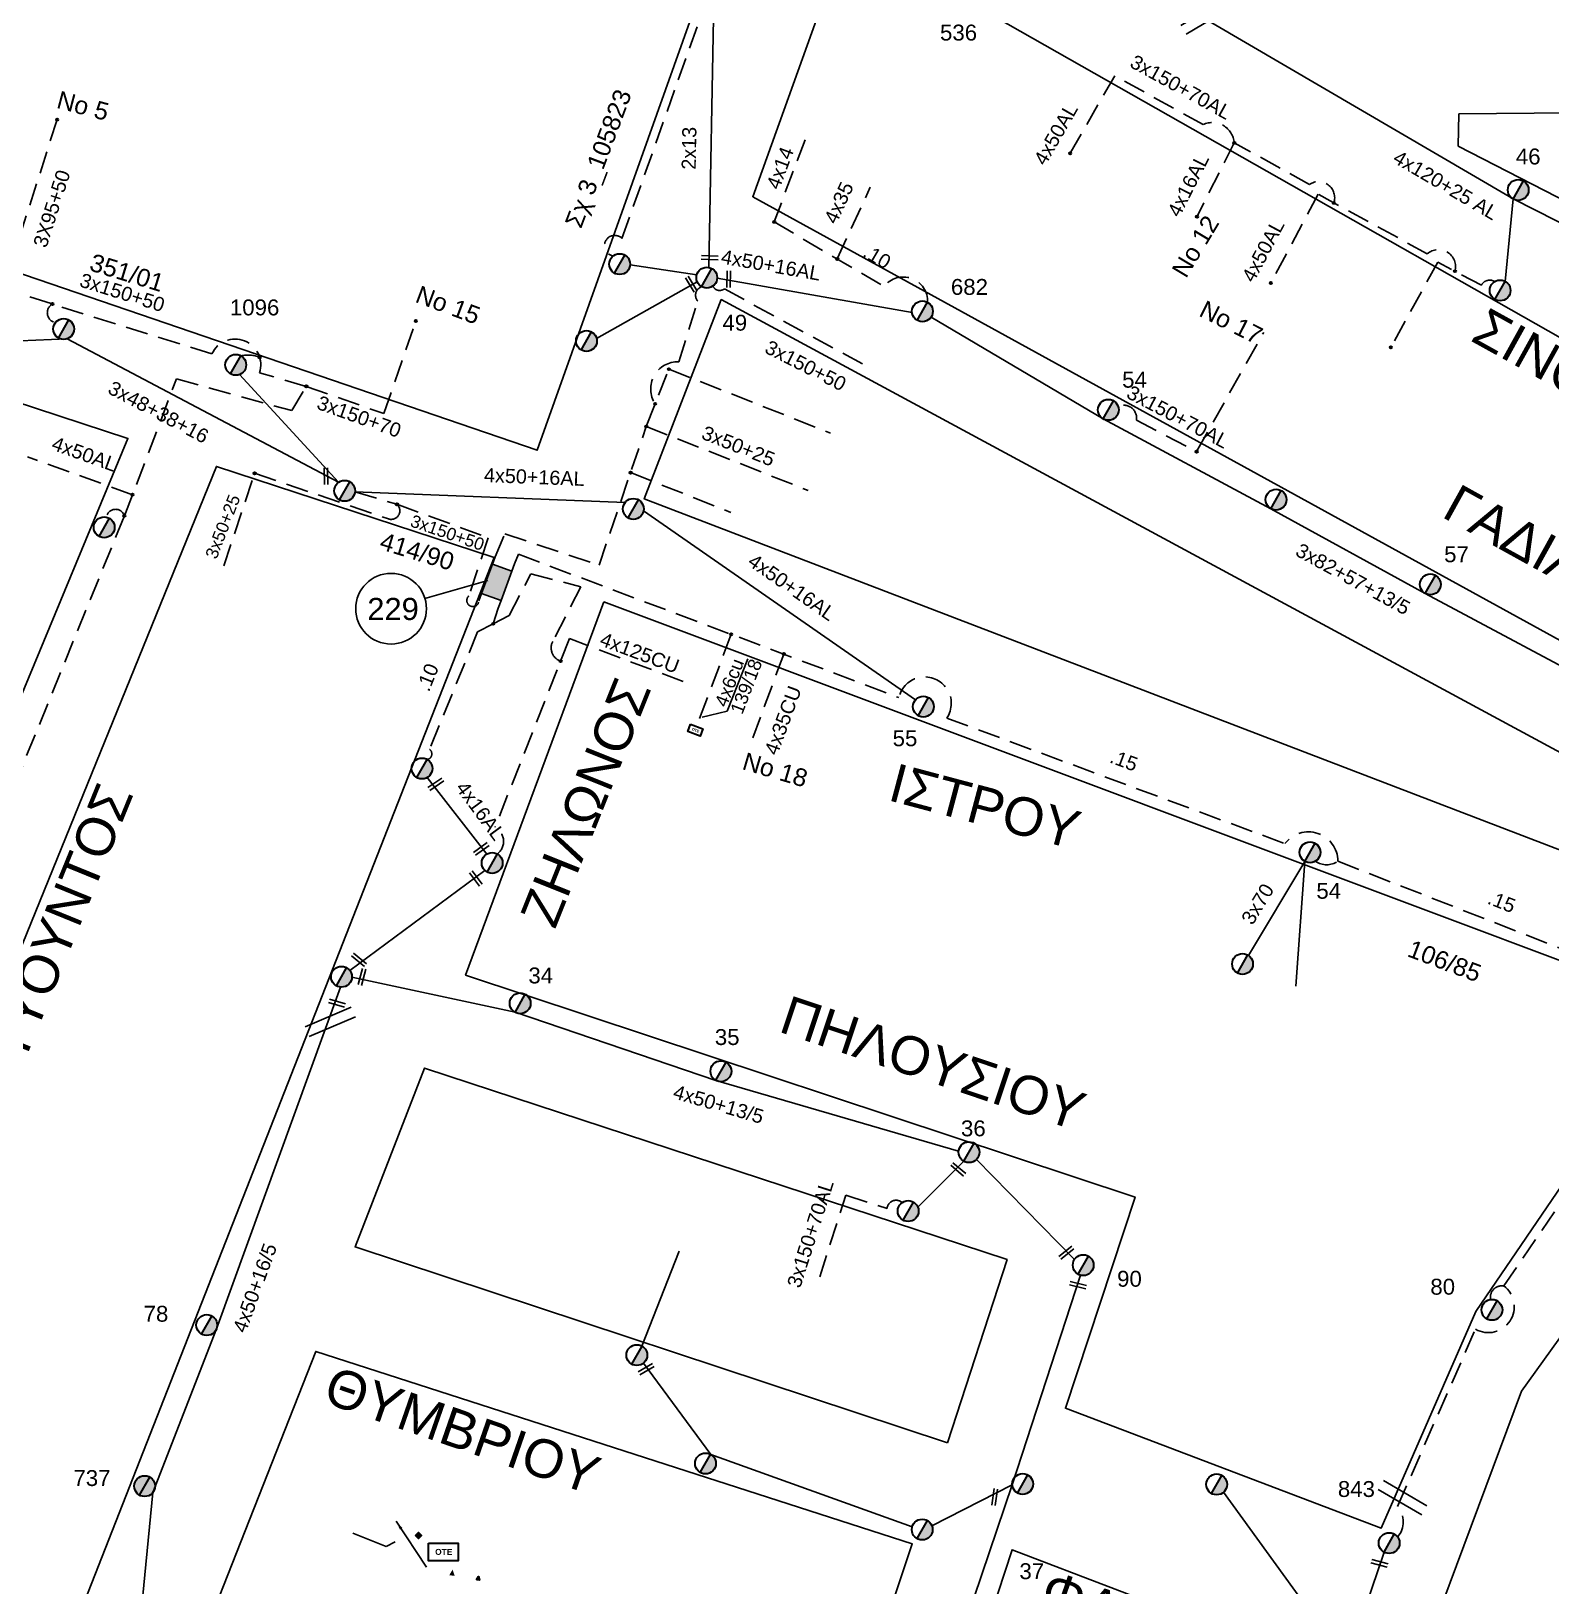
# Model space of a CAD drawing. Header units: millimetres. Extents: x 1421 to 7547, y 822 to 1863.
# Drawn here: x 6415.1 to 6587, y 1060.8 to 1236.8 of the extents above; entities that cross this region are included whole.
import ezdxf
from ezdxf.enums import TextEntityAlignment as Align

# ---------------------------------------------------------------- set-up
doc = ezdxf.new("R2010")
doc.units = ezdxf.units.MM
doc.linetypes.add('DASHED', pattern=[19.05, 12.7, -6.35])
doc.layers.get('0').update_dxf_attribs({"lineweight": 30})
for name, color, linetype, lineweight in [('2x13', 7, 'Continuous', 30), ('3x150+50', 7, 'Continuous', 30), ('3x48+38', 7, 'Continuous', 30), ('3x50+25', 7, 'DASHED', 30), ('3x82+57+13_5', 7, 'Continuous', 30), ('4x14', 7, 'Continuous', 30), ('4x35', 1, 'DASHED', 30), ('4x35CU', 7, 'Continuous', 30), ('4x50+13_5', 7, 'Continuous', 30), ('4x50+16_5', 7, 'Continuous', 30), ('4x50AL', 7, 'Continuous', 30), ('Link Box 4 Διευθύνσεων', 7, 'Continuous', 30), ('Pillar OTE', 7, 'Continuous', 30), ('TEXT_ΚΑΛΩΔΙΩΝ', 7, 'Continuous', 30), ('Άγνωστα', 7, 'Continuous', 30), ('Άγνωστο εναέριο καλώδιο', 7, 'Continuous', 30), ('Άγνωστο Υπόγειο Καλώδιο', 7, 'DASHED', 30), ('Γυμνά εναέρια ΧΤ (3Φ)   4x16AL', 7, 'Continuous', 30), ('Γυμνά εναέρια ΧΤ και ΦΟΠ (3Φ)   4x50+16AL', 7, 'Continuous', 30), ('Επιγραφές - Σχήματα', 7, 'Continuous', 30), ('Καλωδια ΧΤ  3X95+50', 7, 'Continuous', 30), ('Καλώδια ΧΤ   3x150+50CU', 7, 'DASHED', 30), ('Καλώδια ΧΤ   3x150+70AL', 7, 'DASHED', 30), ('Καλώδια ΧΤ   3x150AL+50CU', 7, 'DASHED', 30), ('Μηχανική τομή', 7, 'Continuous', 30), ('Στύλος Ξύλινος', 7, 'Continuous', 30), ('Στύλος Ξύλινος @ 1', 7, 'Continuous', 30), ('Στύλος ΦΜ', 7, 'Continuous', 30), ('Στύλος ΦΜ @ 1', 7, 'Continuous', 30), ('ΣΥΝ.ΚΑΛ4Χ6', 7, 'YPARXSK3X70+54', 30), ('Συνδέσεις', 7, 'Continuous', 30), ('Συνεστραμμένα ΧΤ   3x70+54.6+25 AL', 7, 'SYN_LINE', 30), ('Συνεστραμμένα ΧΤ  4x120+25 AL', 7, 'SYN_LINE', 30), ('Τομή', 7, 'Continuous', 30), ('Υπόβαθρο ΔΕΗ', 7, 'Continuous', 30), ('Υπόγεια Καλώδια Δικτύου ΧΤ   .10', 7, 'DASHED', 30), ('Υπόγεια Καλώδια Δικτύου ΧΤ   .15', 7, 'DASHED', 30), ('Υπόγεια Καλώδια Δικτύου ΧΤ  4x16AL', 7, 'DASHED', 30), ('Υπόγεια Καλώδια Δικτύου ΧΤ  4X25', 7, 'DASHED', 30), ('Υπόγεια Καλώδια Δικτύου ΧΤ  4x50AL', 7, 'DASHED', 30), ('Υπόγεια Καλώδια Δικτύου ΧΤ  4x6', 7, 'DASHED', 30)]:
    doc.layers.add(name, color=color, linetype=linetype, lineweight=lineweight)
doc.layers.add('Υπόγεια καλώδια Παροχών ΧΤ   4x50AL', color=7, linetype='DASHED')
doc.styles.add('arial', font='arial.ttf')
doc.styles.get("Standard").update_dxf_attribs({"font": 'arial.ttf'})
doc.linetypes.add('SYN_LINE', pattern='A,0.5,-0.0001,["/\\/\\/\\/",Standard,S=0.1,R=0,X=0,Y=-0.05],-0.25', length=0.7501)
doc.linetypes.add('YPARXSK3X70+54', pattern='A,2.5,[131,ltypeshp.shx,S=1,R=0,X=-9e-10,Y=0],-1e-11,[131,ltypeshp.shx,S=-1,R=180,X=2,Y=0],-4.1,[131,ltypeshp.shx,S=1,R=0,X=-0.1,Y=0],-1.9,2,0', length=10.5)
doc.dimstyles.new('ISO-25', dxfattribs={"dimtxt": 2.5, "dimasz": 2.5, "dimexe": 1.25, "dimexo": 0.625, "dimtad": 1, "dimtxsty": 'Standard', "dimcen": 2.5, "dimadec": 0, "dimazin": 0, "dimtfac": 1, "dimtmove": 0, "dimatfit": 3, "dimfxl": 1, "dimarcsym": 0})

# ---------------------------------------------------------------- blocks, each defined once
blk = doc.blocks.new('ΥΠΑΡΧΩΝ ΞΥΛΙΝΟΣ ΣΤΥΛΟΣ')
at = {"layer": 'Στύλος Ξύλινος'}
h = blk.add_hatch(color=7, dxfattribs=at)
h.paths.add_polyline_path([(-2.62, 0, 0.270008), (-1.29, -2.28), (1.3, 2.27, 0.576266)])
h.paths.add_polyline_path([(-1.29, -2.28, 0.574793), (2.62, 0, 0.268822), (1.3, 2.27)])
at = {"layer": 'Στύλος Ξύλινος', "color": 7}
blk.add_line((-1.29, -2.28), (1.3, 2.27), dxfattribs=at)
blk.add_circle((0, 0), 2.62, dxfattribs=at)
at = {"layer": 'Στύλος Ξύλινος', "flags": 4}
for tag, p in [('ΑΡΙΘΜΟΣ', (-4.91, 8.6)), ('ΤΥΠΟΣ', (-4.85, 3.39))]:
    blk.add_attdef(tag, p, '', height=4, dxfattribs=at)
blk = doc.blocks.new('ΥΠΑΡΧΩΝ ΤΣΙΜΕΝΤΕΝΙΟΣ ΣΤΥΛΟΣ')
at = {"layer": 'Στύλος ΦΜ'}
blk.add_hatch(color=7, dxfattribs=at).paths.add_polyline_path([(-1.29, -2.28, 0.574793), (2.62, 0, 0.268822), (1.3, 2.27)])
at = {"layer": 'Στύλος ΦΜ', "color": 7}
blk.add_line((-1.29, -2.28), (1.3, 2.27), dxfattribs=at)
blk.add_circle((0, 0), 2.62, dxfattribs=at)
at = {"layer": 'Στύλος ΦΜ', "flags": 4}
for tag, p in [('ΑΡΙΘΜΟΣ', (-4.68, 8.05)), ('ΤΥΠΟΣ', (-4.91, 3.03))]:
    blk.add_attdef(tag, p, '', height=4, dxfattribs=at)
blk = doc.blocks.new('ΜΗΧΑΝΙΚΗ ΤΟΜΗ')
at = {"layer": 'Μηχανική τομή', "lineweight": -3, "ltscale": 40}
for p, q in [((-3.78, 1.15), (3.8, 1.15)), ((3.8, -0.4), (-3.78, -0.4))]:
    blk.add_line(p, q, dxfattribs=at)
blk = doc.blocks.new('ΤΟΜΗ')
at = {"layer": 'Τομή', "lineweight": -3, "ltscale": 40}
for p, q in [((-11.37, 1.1), (11.37, 1.1)), ((11.37, -3.57), (-11.37, -3.57))]:
    blk.add_line(p, q, dxfattribs=at)
blk = doc.blocks.new('LINK BOX 4 ΑΝΑΧΩΡΗΣΕΩΝ')
at = {"layer": 'Link Box 4 Διευθύνσεων', "lineweight": -3, "ltscale": 40}
blk.add_hatch(color=256, dxfattribs=at).paths.add_polyline_path([(-3.54, 0), (-3.54, -4.67), (3.54, -4.67), (3.54, 0)])
for p, q in [((-3.54, 0), (-5.33, 0)), ((5.33, 0), (3.54, 0)), ((-3.54, -4.67), (-5.33, -4.67)), ((5.33, -4.67), (3.54, -4.67))]:
    blk.add_line(p, q, dxfattribs=at)
blk.add_lwpolyline([(-3.54, -4.67), (-3.54, 0), (3.54, 0), (3.54, -4.67)], close=True, dxfattribs=at)
blk = doc.blocks.new('_ΣΥΝΔΕΣΗ')
at = {"layer": 'Συνδέσεις', "linetype": 'SYN_LINE', "ltscale": 40}
blk.add_hatch(color=256, dxfattribs=at).paths.add_polyline_path([(0.5, -0.01, 1), (-0.5, -0.01, 1)])
at = {"layer": 'Συνδέσεις'}
blk.add_circle((0, -0.01), 0.5, dxfattribs=at)
blk = doc.blocks.new('PILLAR ΟΤΕ')
at = {"layer": 'Pillar OTE', "ltscale": 40}
blk.add_lwpolyline([(-3.31, 2.02), (3.39, 2.02), (3.39, -1.99), (-3.31, -1.99)], close=True, dxfattribs=at)
at = {"layer": 'Pillar OTE', "insert": (-1.81, 0.71), "char_height": 1.3575, "width": 109.961, "attachment_point": 1}
blk.add_mtext('{\\fArial|b1|i0|c161|p34;OTE}', dxfattribs=at)
blk = doc.blocks.new('TSONTA XT1')
at = {"ltscale": 40}
h = blk.add_hatch(color=256, dxfattribs=at)
h.dxf.hatch_style = 1
h.paths.add_polyline_path([(595.96, 2487.66), (597.07, 2488.77), (595.96, 2489.87), (594.85, 2488.77)])
blk.add_lwpolyline([(594.85, 2488.77), (595.96, 2489.87), (597.07, 2488.77), (595.96, 2487.66)], close=True, dxfattribs=at)

msp = doc.modelspace()

# ---------------------------------------------------------------- hatches: boundary and pattern name
at = {"layer": 'Pillar OTE', "ltscale": 40}
h = msp.add_hatch(color=256, dxfattribs=at)
h.dxf.hatch_style = 1
h.paths.add_polyline_path([(6462.98, 1061.98), (6462.74, 1062.68), (6462.36, 1062.04)])
h = msp.add_hatch(color=256, dxfattribs=at)
h.dxf.hatch_style = 1
h.paths.add_polyline_path([(6465.8, 1061.5), (6465.66, 1061.9), (6465.45, 1061.54)])

# ---------------------------------------------------------------- linework, layer by layer
at = {"layer": '2x13', "color": 1, "lineweight": -3, "ltscale": 0.2}
msp.add_lwpolyline([(6491.73, 1210.02), (6492.29, 1240.25)], dxfattribs=at)
at = {"layer": '3x150+50', "color": 5, "linetype": 'DASHED', "lineweight": -3, "ltscale": 0.2}
msp.add_lwpolyline([(6446.19, 1196.57), (6440.9, 1198.1, 0.942186), (6435.51, 1200.24), (6383.19, 1216.6, -0.232136), (6376.82, 1218.74), (6369.3, 1221.52, -0.402182), (6366.79, 1229.11), (6381.24, 1276.43), (6386.1, 1275.22)], format="xyb", dxfattribs=at)
for centre, radius, start, end in [((6418.04, 1204.89), 1.14, 120.2927, 258.1959), ((6439.59, 1196.6), 3.51, 67.7133, 103.0651)]:
    msp.add_arc(centre, radius, start, end, dxfattribs=at)
at = {"layer": '3x48+38', "color": 27, "lineweight": -3, "ltscale": 0.2}
msp.add_lwpolyline([(6399.62, 1201.12), (6419.14, 1201.95), (6449.85, 1185.71)], dxfattribs=at)
at = {"layer": '3x50+25', "color": 27, "lineweight": -3, "ltscale": 0.2}
for points in [[(6484.65, 1192.03), (6502.94, 1184.79)], [(6436.86, 1176.26), (6440.34, 1186.74)]]:
    msp.add_lwpolyline(points, dxfattribs=at)
at = {"layer": '3x82+57+13_5', "color": 1, "lineweight": -3, "ltscale": 0.2}
msp.add_lwpolyline([(6616.54, 1149.62), (6594.49, 1161.51), (6572.75, 1173.14), (6555.3, 1182.72), (6536.33, 1192.89), (6516.87, 1204.41)], dxfattribs=at)
at = {"layer": '4x14', "color": 1, "linetype": 'DASHED', "lineweight": -3, "ltscale": 0.2}
msp.add_lwpolyline([(6502.6, 1224.47), (6499.12, 1215.17)], dxfattribs=at)
at = {"layer": '4x35', "color": 1, "linetype": 'DASHED', "lineweight": -3, "ltscale": 0.2}
msp.add_lwpolyline([(6506.25, 1210.98), (6509.98, 1219.11)], dxfattribs=at)
at = {"layer": '4x35CU', "color": 85, "linetype": 'DASHED', "lineweight": -3, "ltscale": 0.2}
msp.add_lwpolyline([(6500.19, 1166.27), (6496.7, 1156.8)], dxfattribs=at)
at = {"layer": '4x50+13_5', "color": 133, "lineweight": -3, "ltscale": 0.2}
for points in [[(6519.98, 1110.02), (6492.51, 1118.04), (6469.8, 1125.74), (6451.35, 1129.73)], [(6533.08, 1097.76), (6522.01, 1109.1)], [(6506.74, 1011.25), (6517.4, 1046.75), (6526.04, 1072.29), (6533.76, 1096)]]:
    msp.add_lwpolyline(points, dxfattribs=at)
at = {"layer": '4x50+16_5', "color": 27, "lineweight": -3, "ltscale": 0.2}
msp.add_lwpolyline([(6451.12, 1130.46), (6466.4, 1141.8)], dxfattribs=at)
at = {"layer": '4x50+16_5', "color": 6, "lineweight": -3, "ltscale": 0.2}
msp.add_lwpolyline([(6450.05, 1128.59), (6436.04, 1089.94), (6428.84, 1071.41), (6424.85, 1030.26)], dxfattribs=at)
at = {"layer": '4x50AL', "color": 5, "linetype": 'DASHED', "lineweight": -3, "ltscale": 0.2}
msp.add_lwpolyline([(6426.53, 1184.31), (6414.64, 1188.6)], dxfattribs=at)
at = {"layer": '4x50AL', "color": 133, "lineweight": -3, "ltscale": 0.2}
msp.add_lwpolyline([(6520.57, 1108.88), (6515.36, 1103.69)], dxfattribs=at)
at = {"layer": 'Pillar OTE', "ltscale": 40}
msp.add_lwpolyline([(6465.45, 1061.54), (6465.66, 1061.9), (6465.8, 1061.5), (6465.45, 1061.54)], dxfattribs=at)
at = {"layer": 'Άγνωστο εναέριο καλώδιο', "color": 27, "linetype": 'SYN_LINE', "lineweight": -3, "ltscale": 20}
msp.add_lwpolyline([(6438.65, 1197.91), (6449.85, 1185.71)], dxfattribs=at)
at = {"layer": 'Άγνωστο εναέριο καλώδιο', "color": 27, "linetype": 'SYN_LINE', "lineweight": -3, "ltscale": 10}
msp.add_lwpolyline([(6562.65, 1053.91), (6549.94, 1071.44)], dxfattribs=at)
at = {"layer": 'Άγνωστο Υπόγειο Καλώδιο', "color": 6, "lineweight": -3, "ltscale": 0.2}
msp.add_lwpolyline([(6480.91, 1211.33, -1.383349), (6481.9, 1213.31), (6490.89, 1238.64, -0.945014), (6492.81, 1244.41), (6497.67, 1258.13), (6494.37, 1260.13), (6495.77, 1262.81), (6442.71, 1294.74), (6429.18, 1294.34, 0.551867), (6427.98, 1297.01), (6395.75, 1296.5)], format="xyb", dxfattribs=at)
at = {"layer": 'Άγνωστο Υπόγειο Καλώδιο', "color": 27, "lineweight": -3, "ltscale": 0.2}
msp.add_lwpolyline([(6467.33, 1169.7), (6469.13, 1170.64), (6471.6, 1175.37), (6477.24, 1173.88), (6474.06, 1167.7, 0.455798), (6474.96, 1165.47, 2.642878)], format="xyb", dxfattribs=at)
at = {"layer": 'Άγνωστο Υπόγειο Καλώδιο', "color": 5, "lineweight": -3, "ltscale": 0.2}
msp.add_lwpolyline([(6569.62, 1066.37, 0.376608), (6569.61, 1069.82), (6578.43, 1089.88, 0.942069), (6581.64, 1094.78), (6602.68, 1125.47, 0.517413), (6605.99, 1127.85, -0.90856)], format="xyb", dxfattribs=at)
msp.add_arc((6581.42, 1093.49), 1.3, 80.1752, 191.4081, dxfattribs=at)
at = {"layer": 'Γυμνά εναέρια ΧΤ (3Φ)   4x16AL', "color": 27, "lineweight": -3, "ltscale": 0.2}
msp.add_lwpolyline([(6466.61, 1143.65), (6459.88, 1152.31)], dxfattribs=at)
at = {"layer": 'Γυμνά εναέρια ΧΤ και ΦΟΠ (3Φ)   4x50+16AL', "color": 1, "lineweight": -3, "ltscale": 0.2}
for points in [[(6490.36, 1209.2), (6482.81, 1210.3)], [(6492.66, 1208.82), (6514.71, 1204.94)], [(6490.41, 1208.39), (6479.03, 1201.98)]]:
    msp.add_lwpolyline(points, dxfattribs=at)
at = {"layer": 'Γυμνά εναέρια ΧΤ και ΦΟΠ (3Φ)   4x50+16AL', "color": 27, "lineweight": -3, "ltscale": 0.2}
for points in [[(6451.7, 1184.62), (6482.25, 1183.41)], [(6484.34, 1182.48), (6515.08, 1161.08)], [(6543.64, 998.18), (6554.16, 1026.17), (6563.92, 1052.31), (6568.09, 1064.66)]]:
    msp.add_lwpolyline(points, dxfattribs=at)
at = {"layer": 'Γυμνά εναέρια ΧΤ και ΦΟΠ (3Φ)   4x50+16AL', "color": 133, "lineweight": -3, "ltscale": 0.2}
for points in [[(6514.72, 1067.52), (6491.93, 1075.71), (6484.32, 1086.04)], [(6526.04, 1072.29), (6516.95, 1067.65)]]:
    msp.add_lwpolyline(points, dxfattribs=at)
at = {"layer": 'Καλωδια ΧΤ  3X95+50', "color": 62, "linetype": 'DASHED', "lineweight": -3, "ltscale": 0.2}
msp.add_lwpolyline([(6418.01, 1226.75), (6412.38, 1209.19), (6402.8, 1212.38, 0.878588), (6398.08, 1213.25, -1.497385)], format="xyb", dxfattribs=at)
at = {"layer": 'Καλώδια ΧΤ   3x150+50CU', "color": 27, "lineweight": -3, "ltscale": 0.2}
msp.add_lwpolyline([(6451.7, 1184.62), (6456.45, 1183.22), (6466.78, 1179.43), (6464.57, 1172.85, 1.474536), (6465.72, 1172.29, 2.134886)], format="xyb", dxfattribs=at)
at = {"layer": 'Καλώδια ΧΤ   3x150+70AL', "color": 133, "lineweight": -3, "ltscale": 0.2}
for points in [[(6551.15, 1224.12, 0.523313), (6547.62, 1226.19), (6537.64, 1231.71)], [(6576.11, 1209.6, 0.742245), (6572.98, 1211.57), (6560.64, 1218.3)], [(6580.61, 1208.43, 0.434668), (6579.11, 1208.02), (6574.16, 1210.62)], [(6504.27, 1095.8), (6507.21, 1105.04), (6511.89, 1103.54, -0.625717), (6513.59, 1104.21, 0.633938)]]:
    msp.add_lwpolyline(points, format="xyb", dxfattribs=at)
msp.add_lwpolyline([(6559.67, 1219.42), (6559.67, 1219.42), (6551.15, 1224.12)], dxfattribs=at)
at = {"layer": 'Καλώδια ΧΤ   3x150+70AL', "color": 27, "lineweight": -3, "ltscale": 0.2}
for points in [[(6485.65, 1194.58, -0.608071), (6488.32, 1199.35), (6490.48, 1206.2, -0.535707), (6490.9, 1207.84, 0.888674)], [(6440.34, 1186.74), (6455.48, 1181.57, 0.815449), (6456.45, 1183.22)], [(6475.96, 1168.02), (6467.54, 1146.68, -0.543246), (6467.81, 1143.66, 1.385052)]]:
    msp.add_lwpolyline(points, format="xyb", dxfattribs=at)
at = {"layer": 'Καλώδια ΧΤ   3x150+70AL', "color": 5, "lineweight": -3, "ltscale": 0.2}
for points in [[(6446.19, 1196.57), (6454.96, 1193.48), (6458.58, 1203.96)], [(6425.62, 1181.92), (6431.51, 1197.41), (6444.54, 1193.82), (6446.19, 1196.57)]]:
    msp.add_lwpolyline(points, dxfattribs=at)
at = {"layer": 'Καλώδια ΧΤ   3x150+70AL', "color": 1, "lineweight": -3, "ltscale": 0.2}
msp.add_lwpolyline([(6538.03, 1194.3, -0.601869), (6540.09, 1192.76), (6546.89, 1189.18), (6554.48, 1202.68)], format="xyb", dxfattribs=at)
at = {"layer": 'Καλώδια ΧΤ   3x150+70AL', "color": 27, "lineweight": -3, "ltscale": 0.2}
msp.add_lwpolyline([(6467.56, 1177.29), (6468.65, 1179.89), (6479.3, 1176.33), (6484.65, 1192.03), (6487.2, 1198.51)], dxfattribs=at)
at = {"layer": 'Καλώδια ΧΤ   3x150+70AL', "color": 5, "lineweight": -3, "ltscale": 0.2}
msp.add_lwpolyline([(6381.28, 1078.02), (6383.57, 1083.63), (6386.02, 1084.34), (6391.55, 1098.33), (6425.62, 1181.92, 0.791375), (6423.58, 1181.77, 0.674748)], format="xyb", dxfattribs=at)
at = {"layer": 'Καλώδια ΧΤ   3x150+70AL', "color": 133, "lineweight": -3, "ltscale": 0.2}
msp.add_arc((6560.69, 1217.91), 1.82, 341.4048, 124.2407, dxfattribs=at)
at = {"layer": 'Καλώδια ΧΤ   3x150AL+50CU', "color": 27, "lineweight": -3, "ltscale": 0.2}
msp.add_lwpolyline([(6492.18, 1207.91, 0.47329), (6493.48, 1207.59), (6510.17, 1198.53)], format="xyb", dxfattribs=at)
at = {"layer": 'ΣΥΝ.ΚΑΛ4Χ6', "color": 133, "linetype": 'SYN_LINE', "lineweight": -3, "ltscale": 20}
msp.add_lwpolyline([(6484.16, 1087.98), (6488.36, 1098.7)], dxfattribs=at)
at = {"layer": 'Συνεστραμμένα ΧΤ   3x70+54.6+25 AL', "color": 85, "lineweight": -3, "ltscale": 15}
msp.add_lwpolyline([(6559.14, 1142.81), (6552.76, 1132.17)], dxfattribs=at)
at = {"layer": 'Συνεστραμμένα ΧΤ   3x70+54.6+25 AL', "color": 85, "lineweight": -3, "ltscale": 20}
msp.add_lwpolyline([(6559.14, 1142.81), (6558.12, 1128.7)], dxfattribs=at)
at = {"layer": 'Συνεστραμμένα ΧΤ  4x120+25 AL', "color": 133, "lineweight": -3, "ltscale": 20}
for points in [[(6641.81, 1187.65), (6619.32, 1199.18), (6582.69, 1217.77), (6543.9, 1240.51)], [(6582.69, 1217.77), (6581.8, 1208.44)]]:
    msp.add_lwpolyline(points, dxfattribs=at)
at = {"layer": 'Υπόβαθρο ΔΕΗ', "lineweight": -3, "ltscale": 0.2}
for points in [[(6368.23, 1226.86), (6369.42, 1224.53), (6472.32, 1189.34), (6496.61, 1257.71), (6440.34, 1292.42), (6387.6, 1290.23), (6368.23, 1226.86)], [(6507.4, 1247.87), (6496.68, 1218.02), (6618.48, 1151.08), (6635.47, 1175.11), (6507.4, 1247.87)], [(6608.8, 1136.11), (6613.1, 1141.6), (6493.13, 1206.39), (6484.41, 1183.83), (6608.8, 1136.11)], [(6375.36, 1068.53), (6426.01, 1190.67), (6400.01, 1199.21), (6346.92, 1077.59), (6375.36, 1068.53)], [(6419.2, 1054.18), (6467.43, 1177.22), (6436.02, 1187.5), (6386.32, 1065.14), (6419.2, 1054.18)], [(6479.86, 1172.19), (6464.21, 1129.95), (6539.94, 1104.84), (6532.06, 1080.93), (6567.76, 1067.36), (6578.48, 1091.88), (6601.97, 1126.37), (6479.86, 1172.19)], [(6551.15, 995.68), (6583.66, 1082.89), (6612.87, 1123.52), (6640.25, 1115.59), (6587.17, 985.08), (6551.15, 995.68)], [(6518.73, 1077.01), (6525.45, 1097.76), (6459.57, 1119.43), (6451.71, 1099.2), (6518.73, 1077.01)], [(6428.35, 1039.29), (6447.27, 1087.36), (6514.73, 1065.61), (6498.68, 1017.39), (6458.88, 1032.13), (6457.08, 1029.29), (6428.35, 1039.29)], [(6508.39, 1011.12), (6541.4, 998.89), (6560.97, 1051.57), (6526.03, 1064.93), (6508.39, 1011.12)]]:
    msp.add_lwpolyline(points, dxfattribs=at)
msp.add_lwpolyline([(6576.54, 1227.41), (6606.39, 1227.68), (6607.08, 1208), (6576.49, 1223.76)], close=True, dxfattribs=at)
at = {"layer": 'Υπόβαθρο ΔΕΗ', "lineweight": -3}
msp.add_lwpolyline([(6459.61, 1172.57), (6466.74, 1174.6)], dxfattribs=at)
msp.add_circle((6455.78, 1171.41), 4, dxfattribs=at)
at = {"layer": 'Υπόγεια Καλώδια Δικτύου ΧΤ   .10', "color": 1, "lineweight": -3, "ltscale": 0.2}
msp.add_lwpolyline([(6499.12, 1215.17), (6511.55, 1207.87, -0.731778), (6516.47, 1206.08, 5.884669)], format="xyb", dxfattribs=at)
at = {"layer": 'Υπόγεια Καλώδια Δικτύου ΧΤ   .10', "color": 27, "lineweight": -3, "ltscale": 0.2}
msp.add_lwpolyline([(6467.91, 1171.48), (6467.33, 1169.7), (6465.56, 1168.78), (6460.13, 1155.49, -0.66729), (6459.87, 1154.35, 1.06395)], format="xyb", dxfattribs=at)
at = {"layer": 'Υπόγεια Καλώδια Δικτύου ΧΤ   .15', "color": 85, "lineweight": -3, "ltscale": 0.2}
msp.add_lwpolyline([(6469.75, 1176.48), (6470.18, 1177.57), (6513.22, 1161.36, -1.20061), (6518.64, 1159.03), (6556.89, 1144.83, -0.72124), (6562.87, 1142.84), (6592.97, 1131.04)], format="xyb", dxfattribs=at)
msp.add_arc((6561.6, 1144.64), 2.21, 235.0025, 304.8979, dxfattribs=at)
at = {"layer": 'Υπόγεια Καλώδια Δικτύου ΧΤ  4x16AL', "color": 133, "lineweight": -3, "ltscale": 0.2}
msp.add_lwpolyline([(6551.15, 1224.12), (6546.94, 1215.78)], dxfattribs=at)
at = {"layer": 'Υπόγεια Καλώδια Δικτύου ΧΤ  4X25', "color": 27, "lineweight": -3, "ltscale": 0.2}
msp.add_lwpolyline([(6488.82, 1163.17), (6475.96, 1168.02)], dxfattribs=at)
at = {"layer": 'Υπόγεια Καλώδια Δικτύου ΧΤ  4x50AL', "color": 133, "lineweight": -3, "ltscale": 0.2}
for points in [[(6537.64, 1231.71), (6532.59, 1222.94)], [(6560.64, 1218.3), (6555.29, 1208.27)], [(6574.16, 1210.62), (6568.86, 1200.97)]]:
    msp.add_lwpolyline(points, dxfattribs=at)
at = {"layer": 'Υπόγεια Καλώδια Δικτύου ΧΤ  4x6', "color": 27, "lineweight": -3, "ltscale": 0.2}
for points in [[(6487.2, 1198.51), (6505.49, 1191.27)], [(6482.87, 1186.81), (6494.22, 1182.31)]]:
    msp.add_lwpolyline(points, dxfattribs=at)
at = {"layer": 'Υπόγεια Καλώδια Δικτύου ΧΤ  4x6', "color": 85, "linetype": 'DASHED', "lineweight": -3, "ltscale": 0.2}
msp.add_lwpolyline([(6494.25, 1168.51), (6490.34, 1158.08)], dxfattribs=at)

# ---------------------------------------------------------------- block references
at = {"layer": 'Link Box 4 Διευθύνσεων', "lineweight": -3, "xscale": 0.4999999999999995, "yscale": 0.4999999999999995, "zscale": 0.4999999999999995, "rotation": 249.7614757301385}
msp.add_blockref('LINK BOX 4 ΑΝΑΧΩΡΗΣΕΩΝ', (6468.83, 1173.98), dxfattribs=at)
at = {"layer": 'Pillar OTE', "xscale": 0.2215933100027092, "yscale": 0.2215933100027092, "zscale": 0.2215933100027092, "rotation": 339}
msp.add_blockref('PILLAR ΟΤΕ', (6490.19, 1157.66), dxfattribs=at)
at = {"layer": 'Pillar OTE', "xscale": 0.5, "yscale": 0.5, "zscale": 0.5}
msp.add_blockref('PILLAR ΟΤΕ', (6461.67, 1064.67), dxfattribs=at)
at = {"layer": 'Μηχανική τομή', "lineweight": -3}
for p, xscale, yscale, zscale, rotation in [((6491.82, 1211.04), 0.2499999999999188, 0.2499999999999188, 0.2499999999999188, 357.6909766035839), ((6489.64, 1208.09), 0.2499999999999188, 0.2499999999999188, 0.2499999999999188, 301.0561737990319), ((6494.06, 1208.69), 0.2499999999999188, 0.2499999999999188, 0.2499999999999188, 88.74298548983964), ((6448.52, 1186.41), 0.2499999999999187, 0.2499999999999187, 0.2499999999999187, 90.81466603637487), ((6460.9, 1151.47), 0.2499999999999189, 0.2499999999999189, 0.2499999999999189, 34.20537761373506), ((6466.05, 1144.15), 0.2499999999999189, 0.2499999999999189, 0.2499999999999189, 35.82395166118737), ((6465.44, 1140.94), 0.2499999999999189, 0.2499999999999189, 0.2499999999999189, 127.1436444127175), ((6452.1, 1131.61), 0.2499999999999189, 0.2499999999999189, 0.2499999999999189, 320.8697541424388), ((6452.57, 1129.72), 0.2499999999999189, 0.2499999999999189, 0.2499999999999189, 75.06776136684054), ((6449.69, 1126.86), 0.2499999999999189, 0.2499999999999189, 0.2499999999999189, 164.4234870333655), ((6519.99, 1108.04), 0.2499999999999189, 0.2499999999999189, 0.2499999999999189, 140.219456365864), ((6532.22, 1098.48), 0.2499999999999189, 0.2499999999999189, 0.2499999999999189, 38.56292111311661), ((6533.46, 1094.77), 0.2499999999999189, 0.2499999999999189, 0.2499999999999189, 346.5383870887197), ((6484.68, 1085.27), 0.2499999999999189, 0.2499999999999189, 0.2499999999999189, 30.09288395260307), ((6523.96, 1070.9), 0.2499999999999189, 0.2499999999999189, 0.2499999999999189, 262.6558746402124), ((6567.55, 1063.31), 0.2499999999999188, 0.2499999999999188, 0.2499999999999188, 345.2179764250674)]:
    msp.add_blockref('ΜΗΧΑΝΙΚΗ ΤΟΜΗ', p, dxfattribs=dict(at, xscale=xscale, yscale=yscale, zscale=zscale, rotation=rotation))
at = {"layer": 'Στύλος Ξύλινος @ 1', "lineweight": -3, "ltscale": 40}
ref = msp.add_blockref('ΥΠΑΡΧΩΝ ΞΥΛΙΝΟΣ ΣΤΥΛΟΣ', (6427.91, 1072.13), dxfattribs=dict(at, xscale=0.4499999999998181, yscale=0.4499999999998181, zscale=0.4499999999998181))
ref.add_attrib('ΤΥΠΟΣ', '737', (6419.85, 1072.14), dxfattribs={"layer": 'Στύλος Ξύλινος', "height": 1.8, "flags": 4})
at = {"layer": 'Στύλος ΦΜ @ 1', "lineweight": -3, "ltscale": 40}
ref = msp.add_blockref('ΥΠΑΡΧΩΝ ΤΣΙΜΕΝΤΕΝΙΟΣ ΣΤΥΛΟΣ', (6520.66, 1241.99), dxfattribs=dict(at, xscale=0.4499999999998181, yscale=0.4499999999998181, zscale=0.4499999999998181))
ref.add_attrib('ΤΥΠΟΣ', '10Ε', (6516.77, 1238.12), dxfattribs={"layer": 'Στύλος ΦΜ', "height": 1.8, "flags": 4})
ref.add_attrib('ΑΡΙΘΜΟΣ', '536', (6517.87, 1235.7), dxfattribs={"layer": 'Στύλος ΦΜ', "height": 1.8, "flags": 4})
ref = msp.add_blockref('ΥΠΑΡΧΩΝ ΤΣΙΜΕΝΤΕΝΙΟΣ ΣΤΥΛΟΣ', (6583.27, 1218.79), dxfattribs=dict(at, xscale=0.4499999999998181, yscale=0.4499999999998181, zscale=0.4499999999998181))
ref.add_attrib('ΤΥΠΟΣ', '46', (6583, 1221.68), dxfattribs={"layer": 'Στύλος ΦΜ', "height": 1.8, "flags": 4})
at = {"layer": 'Στύλος ΦΜ @ 1', "lineweight": -3, "ltscale": 40, "xscale": 0.4499999999998181, "yscale": 0.4499999999998181, "zscale": 0.4499999999998181}
for p in [(6481.64, 1210.4), (6581.22, 1207.42), (6418.75, 1203.06), (6477.88, 1201.7), (6450.53, 1184.75), (6555.88, 1183.75), (6483.18, 1182.7), (6423.33, 1180.62), (6459.28, 1153.33), (6467.22, 1142.64), (6552.09, 1131.21), (6450.17, 1129.76), (6514.27, 1103.25), (6483.58, 1086.95), (6491.34, 1074.69), (6549.16, 1072.32), (6515.86, 1067.21)]:
    msp.add_blockref('ΥΠΑΡΧΩΝ ΤΣΙΜΕΝΤΕΝΙΟΣ ΣΤΥΛΟΣ', p, dxfattribs=at)
at = {"layer": 'Στύλος ΦΜ @ 1', "lineweight": -3, "ltscale": 40}
ref = msp.add_blockref('ΥΠΑΡΧΩΝ ΤΣΙΜΕΝΤΕΝΙΟΣ ΣΤΥΛΟΣ', (6491.49, 1208.87), dxfattribs=dict(at, xscale=0.4499999999998181, yscale=0.4499999999998181, zscale=0.4499999999998181))
ref.add_attrib('ΤΥΠΟΣ', '49', (6493.26, 1202.87), dxfattribs={"layer": 'Στύλος ΦΜ', "height": 1.8, "flags": 4})
ref = msp.add_blockref('ΥΠΑΡΧΩΝ ΤΣΙΜΕΝΤΕΝΙΟΣ ΣΤΥΛΟΣ', (6515.88, 1205.06), dxfattribs=dict(at, xscale=0.4499999999998181, yscale=0.4499999999998181, zscale=0.4499999999998181))
ref.add_attrib('ΤΥΠΟΣ', '682', (6519.1, 1206.92), dxfattribs={"layer": 'Στύλος ΦΜ', "height": 1.8, "flags": 4})
ref = msp.add_blockref('ΥΠΑΡΧΩΝ ΤΣΙΜΕΝΤΕΝΙΟΣ ΣΤΥΛΟΣ', (6438.21, 1199), dxfattribs=dict(at, xscale=0.4499999999998181, yscale=0.4499999999998181, zscale=0.4499999999998181))
ref.add_attrib('ΤΥΠΟΣ', '1096', (6437.55, 1204.6), dxfattribs={"layer": 'Στύλος ΦΜ', "height": 1.8, "flags": 4})
ref = msp.add_blockref('ΥΠΑΡΧΩΝ ΤΣΙΜΕΝΤΕΝΙΟΣ ΣΤΥΛΟΣ', (6536.91, 1193.91), dxfattribs=dict(at, xscale=0.4499999999998181, yscale=0.4499999999998181, zscale=0.4499999999998181))
ref.add_attrib('ΤΥΠΟΣ', '54', (6538.47, 1196.42), dxfattribs={"layer": 'Στύλος ΦΜ', "height": 1.8, "flags": 4})
ref = msp.add_blockref('ΥΠΑΡΧΩΝ ΤΣΙΜΕΝΤΕΝΙΟΣ ΣΤΥΛΟΣ', (6573.33, 1174.16), dxfattribs=dict(at, xscale=0.4499999999998181, yscale=0.4499999999998181, zscale=0.4499999999998181))
ref.add_attrib('ΤΥΠΟΣ', '57', (6574.89, 1176.67), dxfattribs={"layer": 'Στύλος ΦΜ', "height": 1.8, "flags": 4})
ref = msp.add_blockref('ΥΠΑΡΧΩΝ ΤΣΙΜΕΝΤΕΝΙΟΣ ΣΤΥΛΟΣ', (6515.99, 1160.33), dxfattribs=dict(at, xscale=0.4499999999998181, yscale=0.4499999999998181, zscale=0.4499999999998181))
ref.add_attrib('ΤΥΠΟΣ', '55', (6512.51, 1155.85), dxfattribs={"layer": 'Στύλος ΦΜ', "height": 1.8, "flags": 4})
ref = msp.add_blockref('ΥΠΑΡΧΩΝ ΤΣΙΜΕΝΤΕΝΙΟΣ ΣΤΥΛΟΣ', (6559.72, 1143.84), dxfattribs=dict(at, xscale=0.4499999999998181, yscale=0.4499999999998181, zscale=0.4499999999998181))
ref.add_attrib('ΤΥΠΟΣ', '54', (6560.44, 1138.59), dxfattribs={"layer": 'Στύλος ΦΜ', "height": 1.8, "flags": 4})
ref = msp.add_blockref('ΥΠΑΡΧΩΝ ΤΣΙΜΕΝΤΕΝΙΟΣ ΣΤΥΛΟΣ', (6470.38, 1126.76), dxfattribs=dict(at, xscale=0.4499999999998181, yscale=0.4499999999998181, zscale=0.4499999999998181))
ref.add_attrib('ΤΥΠΟΣ', '34', (6471.31, 1129.01), dxfattribs={"layer": 'Στύλος ΦΜ', "height": 1.8, "flags": 4})
ref = msp.add_blockref('ΥΠΑΡΧΩΝ ΤΣΙΜΕΝΤΕΝΙΟΣ ΣΤΥΛΟΣ', (6493.09, 1119.07), dxfattribs=dict(at, xscale=0.4499999999998181, yscale=0.4499999999998181, zscale=0.4499999999998181))
ref.add_attrib('ΤΥΠΟΣ', '35', (6492.4, 1122.04), dxfattribs={"layer": 'Στύλος ΦΜ', "height": 1.8, "flags": 4})
ref = msp.add_blockref('ΥΠΑΡΧΩΝ ΤΣΙΜΕΝΤΕΝΙΟΣ ΣΤΥΛΟΣ', (6521.15, 1109.91), dxfattribs=dict(at, xscale=0.4499999999998181, yscale=0.4499999999998181, zscale=0.4499999999998181))
ref.add_attrib('ΤΥΠΟΣ', '36', (6520.24, 1111.71), dxfattribs={"layer": 'Στύλος ΦΜ', "height": 1.8, "flags": 4})
ref = msp.add_blockref('ΥΠΑΡΧΩΝ ΤΣΙΜΕΝΤΕΝΙΟΣ ΣΤΥΛΟΣ', (6534.07, 1097.13), dxfattribs=dict(at, xscale=0.4499999999998181, yscale=0.4499999999998181, zscale=0.4499999999998181))
ref.add_attrib('ΤΥΠΟΣ', '90', (6537.9, 1094.69), dxfattribs={"layer": 'Στύλος ΦΜ', "height": 1.8, "flags": 4})
ref = msp.add_blockref('ΥΠΑΡΧΩΝ ΤΣΙΜΕΝΤΕΝΙΟΣ ΣΤΥΛΟΣ', (6580.3, 1092.07), dxfattribs=dict(at, xscale=0.4499999999998181, yscale=0.4499999999998181, zscale=0.4499999999998181))
ref.add_attrib('ΤΥΠΟΣ', '80', (6573.33, 1093.79), dxfattribs={"layer": 'Στύλος ΦΜ', "height": 1.8, "flags": 4})
ref = msp.add_blockref('ΥΠΑΡΧΩΝ ΤΣΙΜΕΝΤΕΝΙΟΣ ΣΤΥΛΟΣ', (6434.93, 1090.35), dxfattribs=dict(at, xscale=0.4499999999998181, yscale=0.4499999999998181, zscale=0.4499999999998181))
ref.add_attrib('ΤΥΠΟΣ', '78', (6427.79, 1090.73), dxfattribs={"layer": 'Στύλος ΦΜ', "height": 1.8, "flags": 4})
ref = msp.add_blockref('ΥΠΑΡΧΩΝ ΤΣΙΜΕΝΤΕΝΙΟΣ ΣΤΥΛΟΣ', (6527.22, 1072.37), dxfattribs=dict(at, xscale=0.4499999999998181, yscale=0.4499999999998181, zscale=0.4499999999998181))
ref.add_attrib('ΤΥΠΟΣ', '37', (6526.85, 1061.6), dxfattribs={"layer": 'Στύλος ΦΜ', "height": 1.8, "flags": 4})
ref = msp.add_blockref('ΥΠΑΡΧΩΝ ΤΣΙΜΕΝΤΕΝΙΟΣ ΣΤΥΛΟΣ', (6568.67, 1065.68), dxfattribs=dict(at, xscale=0.4499999999998181, yscale=0.4499999999998181, zscale=0.4499999999998181))
ref.add_attrib('ΤΥΠΟΣ', '843', (6562.87, 1070.9), dxfattribs={"layer": 'Στύλος ΦΜ', "height": 1.8, "flags": 4})
at = {"layer": 'Συνδέσεις', "lineweight": -3, "xscale": 0.25, "yscale": 0.25, "zscale": 0.25}
for p in [(6418.01, 1226.76), (6532.59, 1222.94), (6551.15, 1224.12), (6562.42, 1217.33), (6546.94, 1215.78), (6499.12, 1215.18), (6506.25, 1210.98), (6576.11, 1209.6), (6555.29, 1208.27), (6417.47, 1205.89), (6458.58, 1203.97), (6440.92, 1199.85), (6568.86, 1200.98), (6487.2, 1198.51), (6446.19, 1196.57), (6485.65, 1194.59), (6484.65, 1192.03), (6546.89, 1189.18), (6440.34, 1186.74), (6482.87, 1186.81), (6426.53, 1184.31), (6456.45, 1183.23), (6425.62, 1181.92), (6467.33, 1169.7), (6494.25, 1168.51), (6474.96, 1165.47), (6500.2, 1166.28)]:
    msp.add_blockref('_ΣΥΝΔΕΣΗ', p, dxfattribs=at)
at = {"layer": 'Συνδέσεις', "xscale": 0.3075184835441075, "yscale": 0.3075184835441075, "zscale": 0.3075184835441075}
msp.add_blockref('TSONTA XT1', (6275.62, 301.2), dxfattribs=at)
at = {"layer": 'Τομή', "lineweight": -3, "xscale": 0.2499999999998872, "yscale": 0.2499999999998872, "zscale": 0.2499999999998872}
for p, rotation in [((6548.02, 1238.1), 210.9755839977999), ((6449.02, 1124.38), 203.081860203862), ((6570.04, 1070.55), 149.975716164672)]:
    msp.add_blockref('ΤΟΜΗ', p, dxfattribs=dict(at, rotation=rotation))

# ---------------------------------------------------------------- texts
at = {"lineweight": -3, "ltscale": 40, "char_height": 4, "width": 51.144, "attachment_point": 1, "style": 'arial'}
for s, insert, rotation in [('{\\H1.083x;ΣΙΝΟΠΟΥΛΟΥ}', (6579.82, 1205.6), 331.0241), ('{\\H1.083x;ΓΑΔΙΛΩΝ}', (6576.56, 1185.66), 331.0241), ('{\\H1.083x;ΖΗΛΩΝΟΣ}', (6470.29, 1136.66), 68.1728), ('{\\H1.083x;ΙΣΤΡΟΥ}', (6512.93, 1153.97), 345.1079), ('{\\H1.083x;ΠΙΤΥΟΥΝΤΟΣ}', (6407.92, 1115.93), 67.7946), ('{\\H1.083x;ΠΗΛΟΥΣΙΟΥ}', (6500.84, 1127.71), 341.529), ('{\\H1.083x;ΘΥΜΒΡΙΟΥ}', (6449.32, 1085.78), 340.8523), ('{\\H1.083x;ΦΑΚΙΟΥ}', (6530.32, 1062.7), 340.8523)]:
    msp.add_mtext(s, dxfattribs=dict(at, insert=insert, rotation=rotation))
at = {"layer": 'TEXT_ΚΑΛΩΔΙΩΝ', "lineweight": -3, "ltscale": 0.2}
for s, height, rotation, p in [('3x150+70AL', 1.6, 331.0525, (6545.12, 1230.43)), ('4x50AL', 1.6, 60.0967, (6530.96, 1225.12)), ('2x13', 1.6, 88.9361, (6489.48, 1223.51)), ('4x14', 1.6, 69.4488, (6499.78, 1221.28)), ('4x120+25 AL', 1.6, 329.613, (6575.08, 1219.34)), ('3X95+50', 1.6, 72.2247, (6417.4, 1216.68)), ('4x16AL', 1.6, 63.2047, (6545.94, 1219.34)), ('4x35', 1.6, 65.3785, (6506.42, 1217.35)), ('4x50AL', 1.6, 61.9126, (6554.41, 1211.93)), ('4x50+16AL', 1.6, 350.0218, (6498.75, 1210.29)), ('.10', 1.6, 329.5793, (6510.76, 1211.24)), ('3x150+50', 1.6, 342.633, (6425.38, 1207.19)), ('3x150+50', 1.6, 333.0381, (6502.68, 1198.92)), ('3x48+38+16', 1.6, 332.1214, (6429.48, 1193.66)), ('3x150+70AL', 1.6, 332.2327, (6544.78, 1193.12)), ('3x150+70', 1.6, 340.2656, (6452.17, 1193.15)), ('3x50+25', 1.6, 338.1031, (6495.07, 1189.82)), ('4x50AL', 1.6, 340.139, (6421.1, 1188.92)), ('4x50+16AL', 1.6, 357.7304, (6471.98, 1186.32)), ('3x50+25', 1.4, 68.7811, (6436.74, 1180.7)), ('3x150+50', 1.4, 340.9306, (6462.16, 1180.01)), ('3x82+57+13/5', 1.6, 331.219, (6564.59, 1174.77)), ('4x50+16AL', 1.6, 325.1673, (6501.12, 1173.84)), ('.10', 1.6, 67.7678, (6459.9, 1163.65)), ('4x35CU', 1.6, 69.7579, (6500.1, 1158.78)), ('.15', 1.6, 339.6359, (6538.68, 1154.25)), ('4x16AL', 1.6, 306.3347, (6465.9, 1148.55)), ('3x70', 1.6, 58.8058, (6553.79, 1138)), ('.15', 1.6, 338.5996, (6581.41, 1138.25)), ('4x50+13/5', 1.6, 343.7179, (6492.83, 1115.34)), ('3x150+70AL', 1.6, 72.3103, (6503.2, 1100.69)), ('4x50+16/5', 1.6, 70.0789, (6440.37, 1094.56))]:
    msp.add_text(s, height=height, rotation=rotation, dxfattribs=at).set_placement(p, align=Align.MIDDLE_CENTER)
at = {"layer": 'TEXT_ΚΑΛΩΔΙΩΝ', "lineweight": -3, "ltscale": 0.2, "style": 'arial'}
msp.add_text('4x125CU ', height=1.6, rotation=339.5489, dxfattribs=at).set_placement((6479.26, 1167.3))
at = {"layer": 'Άγνωστα', "color": 7, "lineweight": -3, "insert": (6453.09, 1172.63), "char_height": 2.5, "attachment_point": 1}
msp.add_mtext_dynamic_manual_height_columns('229', width=1.8, gutter_width=12.5, heights=[0.0453], dxfattribs=at)
at = {"layer": 'Υπόβαθρο ΔΕΗ', "lineweight": -3, "char_height": 2, "attachment_point": 1}
for s, insert, rotation in [('No 5', (6418.34, 1230.04), 345.2134), ('Σχ 3_105823', (6475.39, 1215.03), 69.4117), ('No 12', (6543.98, 1209.73), 58.9935), ('351/01', (6422.12, 1211.64), 343), ('No 15', (6459.09, 1208.03), 339.4117), ('No 17', (6547.93, 1206.38), 333.2652), ('414/90', (6454.94, 1180.1), 343), ('No 18', (6495.94, 1155.19), 343.6175), ('106/85', (6571.3, 1133.99), 339.4117)]:
    msp.add_mtext_dynamic_manual_height_columns(s, width=17.2548, gutter_width=12.5, heights=[0], dxfattribs=dict(at, insert=insert, rotation=rotation))
at = {"layer": 'Υπόγεια καλώδια Παροχών ΧΤ   4x50AL', "color": 7, "ltscale": 0.2, "char_height": 1.5, "attachment_point": 1, "rotation": 69}
for s, insert in [('4x6cu', (6492.33, 1160.7)), ('139/18', (6494.1, 1159.9))]:
    msp.add_mtext_dynamic_manual_height_columns(s, width=1.8, gutter_width=12.5, heights=[0.118], dxfattribs=dict(at, insert=insert))

# ---------------------------------------------------------------- leaders
at = {"layer": 'Επιγραφές - Σχήματα', "ltscale": 40}
msp.add_leader([(6456.36, 1068.15), (6459.79, 1062.95)], dimstyle='ISO-25', override={"dimasz": 1, "dimtad": 0}, dxfattribs=at)
at = {"layer": 'Επιγραφές - Σχήματα'}
msp.add_leader([(6456.25, 1065.83), (6455.21, 1065.31), (6451.47, 1066.79)], dimstyle='ISO-25', override={"dimasz": 0.1, "dimgap": 0.625, "dimtad": 0}, dxfattribs=at)
at = {"layer": 'Υπόβαθρο ΔΕΗ', "lineweight": -3, "ltscale": 0.2}
msp.add_leader([(6490.98, 1159.13), (6493.81, 1159.8), (6496.12, 1165.75)], dimstyle='ISO-25', override={"dimasz": 0.5, "dimgap": 0.625, "dimtad": 0}, dxfattribs=at)

doc.saveas('drawing.dxf')
